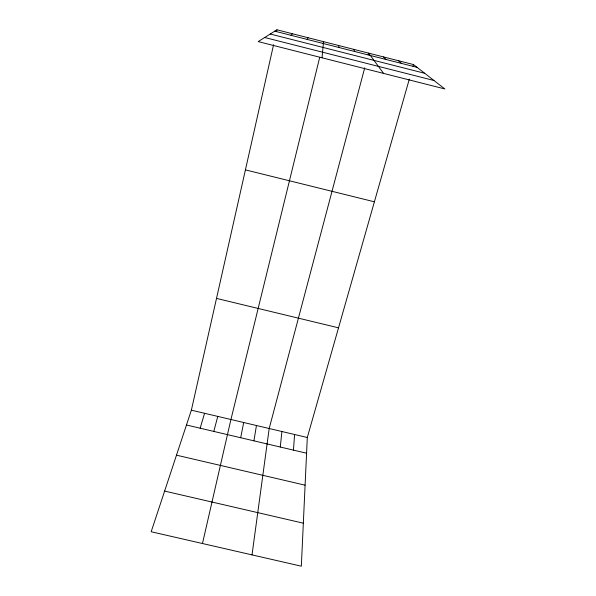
<?xml version="1.0" encoding="UTF-8"?>
<svg xmlns="http://www.w3.org/2000/svg" width="596" height="596" viewBox="0 0 596 596"><rect width="100%" height="100%" fill="white"/><g stroke="black" fill="none" stroke-linecap="round" stroke-linejoin="round"><path stroke-width="0.89" d="M409.31 79.149L307.305 437.494L301.338 566.2L151.175 531.751L191.368 410.182L273.579 44.707M293.433 450.114L294.618 434.506M322.026 57.79L323.553 41.668L323.129 43.404M280.269 447.03L281.908 431.511M252.019 554.883L269.191 428.517L364.715 67.832M253.903 440.831L256.451 425.514M240.687 437.732L243.697 422.512M276.537 31.551L276.931 29.8L413.468 64.547L444.825 88.946L258.202 41.601L276.931 29.8M202.469 543.515L230.935 419.502L319.709 57.335M213.815 431.422L217.763 416.403M368.149 54.862L368.611 53.133L383.6 73.412M412.983 66.268L413.468 64.547M200.152 428.211L204.577 413.296M307.193 39.418L308.035 37.712M290.99 35.298L292.494 33.763M164.623 491.074L303.334 523.184M176.498 455.173L305.092 485.174M191.368 410.182L307.305 437.494M186.474 425L306.582 453.206M216.512 298.41L338.528 327.83M245.425 169.882L374.4 201.806M270.241 34.017L424.687 73.278M264.706 37.503L433.955 80.49M274.763 31.171L417.118 67.385M398.538 60.747L401.548 63.422M383.586 56.94L385.962 59.458M353.614 49.312L354.717 51.509M338.595 45.49L339.057 47.524"/></g></svg>
